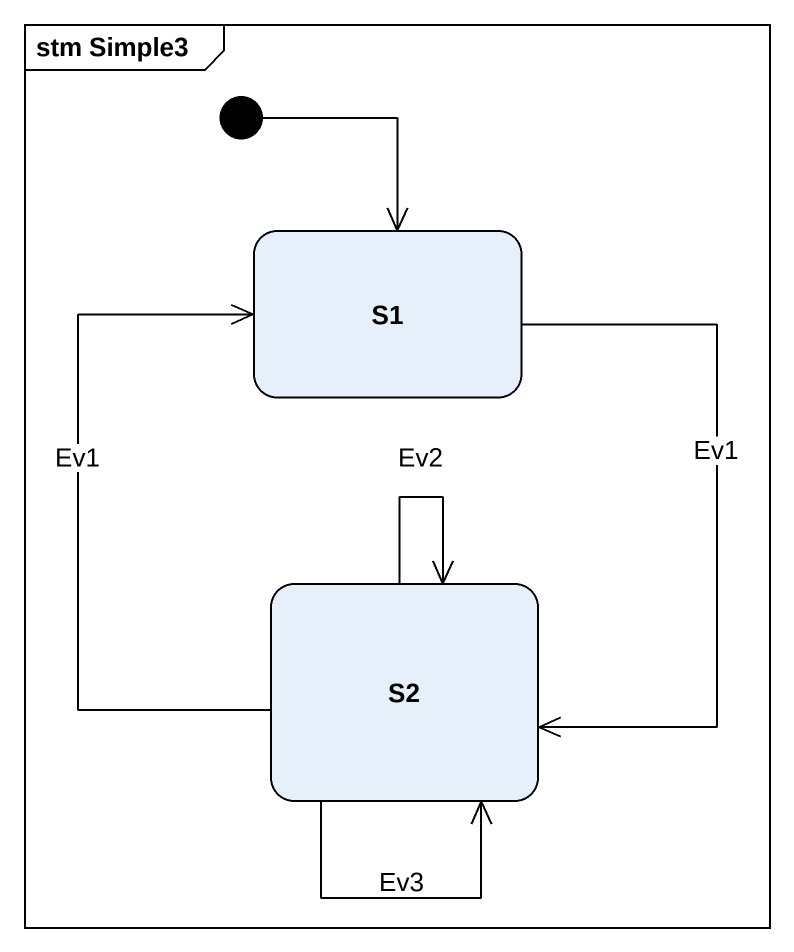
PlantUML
@startuml
mainframe stm Simple3
hide empty description
state S1
state S2
[*] --> S1
S1 --> S2 : Ev1
S2 -up-> S1 : Ev1
S2 --> S2 : Ev2
S2 --> S2 : Ev3
@enduml
